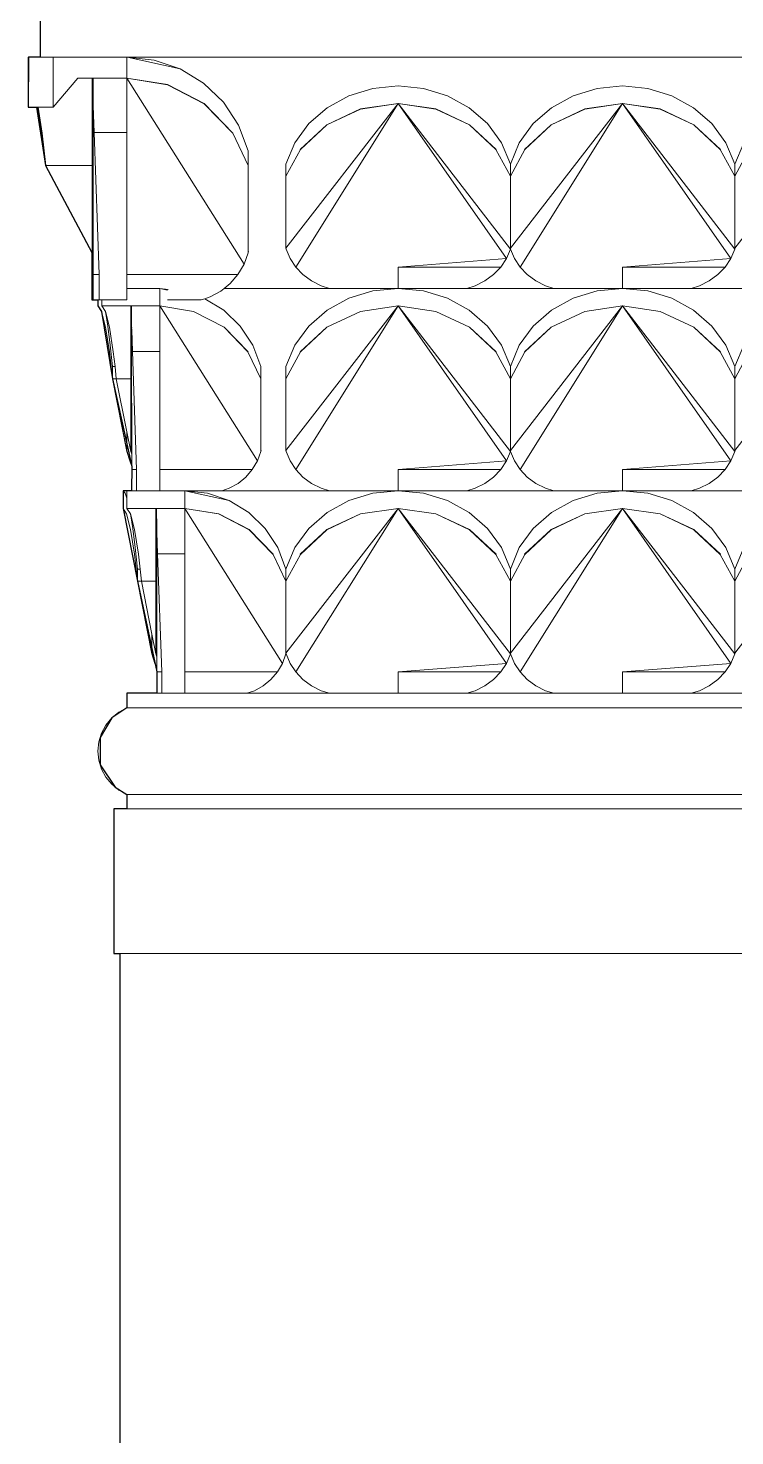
# Model space of a CAD drawing. Header units: millimetres. Extents: x -667 to -468, y -723 to -475.
# Drawn here: x -649.8436 to -649.6482, y -488.1664 to -487.7769 of the extents above; entities that cross this region are included whole.
import ezdxf

# ---------------------------------------------------------------- set-up
doc = ezdxf.new("R2010")
doc.units = ezdxf.units.MM
doc.layers.get('0').update_dxf_attribs({"lineweight": 9})
doc.layers.add('dinding', color=36, linetype='Continuous', lineweight=9)

msp = doc.modelspace()

# ---------------------------------------------------------------- linework, layer by layer
at = {"lineweight": 30}
msp.add_lwpolyline([(-649.84034, -487.76893), (-649.84034, -487.78493), (-649.84357, -487.78493), (-649.84363, -487.79875), (-649.84136, -487.79876), (-649.83883, -487.81491), (-649.82603, -487.839), (-649.82603, -487.85213), (-649.82434, -487.85213), (-649.82434, -487.85379), (-649.82335, -487.85528), (-649.82034, -487.87391), (-649.81501, -487.89822), (-649.81504, -487.90493), (-649.8174, -487.90493), (-649.8174, -487.90979), (-649.8134, -487.92991), (-649.80808, -487.95503), (-649.80808, -487.96093), (-649.81634, -487.96093), (-649.81634, -487.96493), (-649.82054, -487.96775), (-649.82372, -487.97318), (-649.82372, -487.98068), (-649.81956, -487.98692), (-649.81634, -487.98893), (-649.81634, -487.99293), (-649.81992, -487.99293), (-649.81992, -488.03293), (-649.81828, -488.03293), (-649.81828, -491.54493)], dxfattribs=at)
at = {"layer": 'dinding'}
for p, q in [((-649.84034, -487.78493), (-649.84034, -487.76893)), ((-649.84363, -487.78493), (-649.84357, -487.785)), ((-649.84357, -487.78507), (-649.84363, -487.78493)), ((-649.84357, -487.78493), (-649.84363, -487.78493)), ((-649.84363, -487.78493), (-649.84363, -487.79077)), ((-649.84357, -487.785), (-649.84357, -487.78493)), ((-649.84034, -487.78493), (-649.84357, -487.78493)), ((-649.84357, -487.78507), (-649.84357, -487.785)), ((-649.84357, -487.79086), (-649.84357, -487.78507)), ((-649.84034, -487.78493), (-649.83674, -487.78493)), ((-649.83674, -487.79875), (-649.83674, -487.78493)), ((-649.83563, -487.78493), (-649.83674, -487.78493)), ((-649.83557, -487.78493), (-649.83563, -487.78493)), ((-649.83557, -487.78493), (-649.83462, -487.78493)), ((-649.83462, -487.78493), (-649.82571, -487.78493)), ((-649.82571, -487.78493), (-649.82565, -487.78494)), ((-649.82565, -487.78494), (-649.82446, -487.78493)), ((-649.82446, -487.78493), (-649.81655, -487.78493)), ((-649.81655, -487.78493), (-649.81651, -487.78493)), ((-649.8164, -487.78493), (-649.81651, -487.78493)), ((-649.8164, -487.78493), (-649.81637, -487.78493)), ((-649.81637, -487.78493), (-649.81637, -487.79076)), ((-649.81637, -487.78493), (-649.81634, -487.78493)), ((-649.81634, -487.78493), (-649.81634, -487.79077)), ((-649.8163, -487.78494), (-649.81634, -487.78493)), ((-649.48034, -487.78493), (-649.8163, -487.78494)), ((-649.8163, -487.78494), (-649.8088, -487.78574)), ((-649.8016, -487.78818), (-649.8163, -487.78494)), ((-649.8088, -487.78574), (-649.8016, -487.78818)), ((-649.8016, -487.78818), (-649.79511, -487.79214)), ((-649.84363, -487.79077), (-649.84357, -487.79086)), ((-649.84363, -487.79077), (-649.84363, -487.79875)), ((-649.84357, -487.79875), (-649.84357, -487.79086)), ((-649.82994, -487.79076), (-649.83674, -487.79875)), ((-649.82594, -487.79076), (-649.82994, -487.79076)), ((-649.82566, -487.80583), (-649.82594, -487.79076)), ((-649.82594, -487.8149), (-649.82594, -487.79076)), ((-649.82594, -487.79076), (-649.82568, -487.79755)), ((-649.82568, -487.79076), (-649.82594, -487.79076)), ((-649.81637, -487.79076), (-649.82568, -487.79076)), ((-649.82568, -487.79076), (-649.82568, -487.79755)), ((-649.81637, -487.79076), (-649.81636, -487.79951)), ((-649.81634, -487.79077), (-649.8051, -487.79255)), ((-649.81634, -487.79077), (-649.80512, -487.79258)), ((-649.78392, -487.8422), (-649.81634, -487.79077)), ((-649.80512, -487.79258), (-649.79501, -487.79784)), ((-649.8051, -487.79255), (-649.79498, -487.7978)), ((-649.79511, -487.79214), (-649.78964, -487.79742)), ((-649.74831, -487.7936), (-649.74132, -487.79293)), ((-649.74132, -487.79293), (-649.73433, -487.7936)), ((-649.68627, -487.7936), (-649.67929, -487.79293)), ((-649.67929, -487.79293), (-649.6723, -487.7936)), ((-649.76094, -487.79894), (-649.75495, -487.79564)), ((-649.75495, -487.79564), (-649.74831, -487.7936)), ((-649.73433, -487.7936), (-649.72769, -487.79564)), ((-649.72769, -487.79564), (-649.7217, -487.79894)), ((-649.69891, -487.79894), (-649.69292, -487.79564)), ((-649.69292, -487.79564), (-649.68627, -487.7936)), ((-649.6723, -487.7936), (-649.66565, -487.79564)), ((-649.66565, -487.79564), (-649.65966, -487.79894)), ((-649.84363, -487.79875), (-649.84357, -487.79875)), ((-649.84357, -487.79875), (-649.84354, -487.79876)), ((-649.84174, -487.79876), (-649.84354, -487.79876)), ((-649.84099, -487.79876), (-649.84174, -487.79876)), ((-649.84099, -487.79876), (-649.83984, -487.80599)), ((-649.84089, -487.79876), (-649.84099, -487.79876)), ((-649.83674, -487.79875), (-649.84089, -487.79876)), ((-649.84089, -487.79876), (-649.83974, -487.80599)), ((-649.82567, -487.79758), (-649.82568, -487.79755)), ((-649.82567, -487.7981), (-649.82567, -487.79758)), ((-649.82567, -487.7981), (-649.82566, -487.80583)), ((-649.82564, -487.79843), (-649.82539, -487.80582)), ((-649.81633, -487.80583), (-649.81633, -487.79948)), ((-649.79501, -487.79784), (-649.78707, -487.80601)), ((-649.79498, -487.7978), (-649.78705, -487.80599)), ((-649.78964, -487.79742), (-649.78546, -487.80377)), ((-649.74132, -487.79779), (-649.77234, -487.83779)), ((-649.74132, -487.79779), (-649.76964, -487.84303)), ((-649.76599, -487.80334), (-649.76094, -487.79894)), ((-649.76106, -487.80366), (-649.75172, -487.79928)), ((-649.76104, -487.80369), (-649.75171, -487.7993)), ((-649.75172, -487.79928), (-649.74132, -487.79779)), ((-649.75171, -487.7993), (-649.75172, -487.79928)), ((-649.74132, -487.79779), (-649.75171, -487.7993)), ((-649.74132, -487.79779), (-649.73092, -487.79928)), ((-649.74132, -487.79779), (-649.73094, -487.7993)), ((-649.71137, -487.84065), (-649.74132, -487.79779)), ((-649.7103, -487.83806), (-649.74132, -487.79779)), ((-649.73094, -487.7993), (-649.73092, -487.79928)), ((-649.73094, -487.7993), (-649.72161, -487.80369)), ((-649.73092, -487.79928), (-649.72158, -487.80366)), ((-649.7217, -487.79894), (-649.71665, -487.80334)), ((-649.67929, -487.79779), (-649.7103, -487.83779)), ((-649.67929, -487.79779), (-649.70761, -487.84303)), ((-649.70396, -487.80334), (-649.69891, -487.79894)), ((-649.69903, -487.80366), (-649.68969, -487.79928)), ((-649.699, -487.80369), (-649.68967, -487.7993)), ((-649.68969, -487.79928), (-649.67929, -487.79779)), ((-649.68967, -487.7993), (-649.68969, -487.79928)), ((-649.67929, -487.79779), (-649.68967, -487.7993)), ((-649.67929, -487.79779), (-649.66888, -487.79928)), ((-649.67929, -487.79779), (-649.6689, -487.7993)), ((-649.64934, -487.84065), (-649.67929, -487.79779)), ((-649.64827, -487.83806), (-649.67929, -487.79779)), ((-649.6689, -487.7993), (-649.66888, -487.79928)), ((-649.6689, -487.7993), (-649.65957, -487.80369)), ((-649.66888, -487.79928), (-649.65955, -487.80366)), ((-649.65966, -487.79894), (-649.65462, -487.80334)), ((-649.61725, -487.79779), (-649.64827, -487.83779)), ((-649.78546, -487.80377), (-649.78277, -487.81089)), ((-649.76985, -487.80863), (-649.76599, -487.80334)), ((-649.76838, -487.81048), (-649.76106, -487.80366)), ((-649.76836, -487.8105), (-649.76104, -487.80369)), ((-649.76104, -487.80369), (-649.76106, -487.80366)), ((-649.72161, -487.80369), (-649.72158, -487.80366)), ((-649.72161, -487.80369), (-649.71428, -487.8105)), ((-649.72158, -487.80366), (-649.71426, -487.81048)), ((-649.71665, -487.80334), (-649.71279, -487.80863)), ((-649.70782, -487.80863), (-649.70396, -487.80334)), ((-649.70635, -487.81048), (-649.69903, -487.80366)), ((-649.70633, -487.8105), (-649.699, -487.80369)), ((-649.699, -487.80369), (-649.69903, -487.80366)), ((-649.65957, -487.80369), (-649.65955, -487.80366)), ((-649.65957, -487.80369), (-649.65224, -487.8105)), ((-649.65955, -487.80366), (-649.65223, -487.81048)), ((-649.65462, -487.80334), (-649.65076, -487.80863)), ((-649.83984, -487.80599), (-649.83883, -487.81491)), ((-649.83974, -487.80599), (-649.83883, -487.81407)), ((-649.82539, -487.80582), (-649.82566, -487.80583)), ((-649.82566, -487.80583), (-649.82566, -487.83999)), ((-649.82539, -487.80582), (-649.82401, -487.84505)), ((-649.82539, -487.80582), (-649.81633, -487.80583)), ((-649.81633, -487.84505), (-649.81633, -487.80583)), ((-649.78277, -487.81491), (-649.78707, -487.80601)), ((-649.78705, -487.80599), (-649.78277, -487.81491)), ((-649.77234, -487.81456), (-649.76985, -487.80863)), ((-649.71279, -487.80863), (-649.7103, -487.81456)), ((-649.7103, -487.81456), (-649.70782, -487.80863)), ((-649.65076, -487.80863), (-649.64827, -487.81456)), ((-649.64827, -487.81456), (-649.64578, -487.80863)), ((-649.78277, -487.81491), (-649.78277, -487.81089)), ((-649.77234, -487.81791), (-649.76836, -487.8105)), ((-649.76836, -487.8105), (-649.76838, -487.81048)), ((-649.71428, -487.8105), (-649.71426, -487.81048)), ((-649.7103, -487.81791), (-649.71428, -487.8105)), ((-649.7103, -487.81791), (-649.70633, -487.8105)), ((-649.70633, -487.8105), (-649.70635, -487.81048)), ((-649.65224, -487.8105), (-649.65223, -487.81048)), ((-649.64827, -487.81791), (-649.65224, -487.8105)), ((-649.64827, -487.81791), (-649.6443, -487.8105)), ((-649.83883, -487.81491), (-649.83883, -487.81407)), ((-649.83883, -487.81407), (-649.83874, -487.8149)), ((-649.83874, -487.8149), (-649.83883, -487.81491)), ((-649.83883, -487.81491), (-649.82603, -487.83909)), ((-649.82594, -487.8149), (-649.83874, -487.8149)), ((-649.83874, -487.8149), (-649.82603, -487.83891)), ((-649.82594, -487.83908), (-649.82594, -487.8149)), ((-649.78277, -487.81491), (-649.78277, -487.83909)), ((-649.77234, -487.81791), (-649.77234, -487.81456)), ((-649.7103, -487.81791), (-649.7103, -487.81456)), ((-649.64827, -487.81791), (-649.64827, -487.81456)), ((-649.77234, -487.83779), (-649.77234, -487.81791)), ((-649.7103, -487.83779), (-649.7103, -487.81791)), ((-649.64827, -487.83779), (-649.64827, -487.81791)), ((-649.82603, -487.83909), (-649.82603, -487.83891)), ((-649.82603, -487.83891), (-649.82594, -487.83908)), ((-649.82594, -487.83908), (-649.82603, -487.83909)), ((-649.82572, -487.84009), (-649.82603, -487.83909)), ((-649.82566, -487.83999), (-649.82594, -487.83908)), ((-649.78392, -487.8422), (-649.78277, -487.83909)), ((-649.78277, -487.83909), (-649.78271, -487.83876)), ((-649.77228, -487.83806), (-649.77234, -487.83779)), ((-649.77121, -487.84065), (-649.77228, -487.83806)), ((-649.71137, -487.84065), (-649.7103, -487.83806)), ((-649.71025, -487.83806), (-649.7103, -487.83779)), ((-649.7103, -487.83779), (-649.7103, -487.83806)), ((-649.7103, -487.83806), (-649.71028, -487.83793)), ((-649.70917, -487.84065), (-649.71025, -487.83806)), ((-649.64934, -487.84065), (-649.64827, -487.83806)), ((-649.64822, -487.83806), (-649.64827, -487.83779)), ((-649.64827, -487.83779), (-649.64827, -487.83806)), ((-649.64827, -487.83806), (-649.64824, -487.83793)), ((-649.82572, -487.85213), (-649.82572, -487.84009)), ((-649.82566, -487.84029), (-649.82572, -487.84009)), ((-649.82566, -487.83999), (-649.82566, -487.84029)), ((-649.82566, -487.84029), (-649.82566, -487.84505)), ((-649.78392, -487.8422), (-649.78563, -487.84505)), ((-649.76964, -487.84303), (-649.77121, -487.84065)), ((-649.76764, -487.84512), (-649.76964, -487.84303)), ((-649.71137, -487.84065), (-649.7413, -487.84303)), ((-649.7413, -487.84303), (-649.74129, -487.84893)), ((-649.71294, -487.84303), (-649.7413, -487.84303)), ((-649.71494, -487.84512), (-649.71294, -487.84303)), ((-649.71137, -487.84065), (-649.71294, -487.84303)), ((-649.70761, -487.84303), (-649.70917, -487.84065)), ((-649.70561, -487.84512), (-649.70761, -487.84303)), ((-649.64934, -487.84065), (-649.67926, -487.84303)), ((-649.67926, -487.84303), (-649.67926, -487.84893)), ((-649.65091, -487.84303), (-649.67926, -487.84303)), ((-649.65291, -487.84512), (-649.65091, -487.84303)), ((-649.64934, -487.84065), (-649.65091, -487.84303)), ((-649.82566, -487.84505), (-649.82565, -487.85213)), ((-649.82401, -487.84505), (-649.82566, -487.84505)), ((-649.82401, -487.84505), (-649.82402, -487.85213)), ((-649.78563, -487.84505), (-649.81633, -487.84505)), ((-649.81633, -487.84893), (-649.81633, -487.84505)), ((-649.78947, -487.84893), (-649.78779, -487.84757)), ((-649.78779, -487.84757), (-649.78563, -487.84505)), ((-649.76527, -487.84687), (-649.76764, -487.84512)), ((-649.76259, -487.84821), (-649.76527, -487.84687)), ((-649.72, -487.84821), (-649.71732, -487.84687)), ((-649.71732, -487.84687), (-649.71494, -487.84512)), ((-649.70323, -487.84687), (-649.70561, -487.84512)), ((-649.70055, -487.84821), (-649.70323, -487.84687)), ((-649.65797, -487.84821), (-649.65529, -487.84687)), ((-649.65529, -487.84687), (-649.65291, -487.84512)), ((-649.80727, -487.84893), (-649.81633, -487.84893)), ((-649.81633, -487.85213), (-649.81633, -487.84893)), ((-649.80727, -487.84893), (-649.80725, -487.85379)), ((-649.80724, -487.84894), (-649.80727, -487.84893)), ((-649.80724, -487.84894), (-649.8049, -487.84919)), ((-649.80507, -487.84942), (-649.80724, -487.84894)), ((-649.79474, -487.85178), (-649.79327, -487.85127)), ((-649.79327, -487.85127), (-649.79037, -487.84966)), ((-649.79037, -487.84966), (-649.78947, -487.84893)), ((-649.78947, -487.84893), (-649.76035, -487.84893)), ((-649.76035, -487.84893), (-649.76259, -487.84821)), ((-649.76035, -487.84893), (-649.74136, -487.84893)), ((-649.75495, -487.85164), (-649.74831, -487.84961)), ((-649.74831, -487.84961), (-649.74136, -487.84893)), ((-649.74136, -487.84893), (-649.74132, -487.84893)), ((-649.74132, -487.84893), (-649.74129, -487.84893)), ((-649.74129, -487.84893), (-649.73433, -487.84961)), ((-649.74129, -487.84893), (-649.72231, -487.84893)), ((-649.73433, -487.84961), (-649.72769, -487.85164)), ((-649.72231, -487.84893), (-649.72, -487.84821)), ((-649.72231, -487.84893), (-649.69831, -487.84893)), ((-649.69831, -487.84893), (-649.70055, -487.84821)), ((-649.69831, -487.84893), (-649.67933, -487.84893)), ((-649.69292, -487.85164), (-649.68627, -487.84961)), ((-649.68627, -487.84961), (-649.67933, -487.84893)), ((-649.67933, -487.84893), (-649.67929, -487.84893)), ((-649.67929, -487.84893), (-649.67926, -487.84893)), ((-649.67926, -487.84893), (-649.6723, -487.84961)), ((-649.67926, -487.84893), (-649.66028, -487.84893)), ((-649.6723, -487.84961), (-649.66565, -487.85164)), ((-649.66028, -487.84893), (-649.65797, -487.84821)), ((-649.66028, -487.84893), (-649.63628, -487.84893)), ((-649.82565, -487.85213), (-649.82572, -487.85213)), ((-649.82434, -487.85213), (-649.82565, -487.85213)), ((-649.82434, -487.85379), (-649.82434, -487.85213)), ((-649.82402, -487.85213), (-649.82434, -487.85213)), ((-649.82335, -487.85528), (-649.82434, -487.85379)), ((-649.82327, -487.85213), (-649.82402, -487.85213)), ((-649.82226, -487.85966), (-649.82335, -487.85528)), ((-649.82327, -487.85213), (-649.82327, -487.85379)), ((-649.82327, -487.85213), (-649.81633, -487.85213)), ((-649.81525, -487.85379), (-649.82327, -487.85379)), ((-649.82327, -487.85379), (-649.82226, -487.85528)), ((-649.82226, -487.85528), (-649.82117, -487.85966)), ((-649.82163, -487.85934), (-649.82226, -487.85528)), ((-649.81502, -487.86635), (-649.81525, -487.85379)), ((-649.81525, -487.85379), (-649.81503, -487.85947)), ((-649.81525, -487.87391), (-649.81525, -487.85379)), ((-649.81503, -487.85379), (-649.81525, -487.85379)), ((-649.80725, -487.85379), (-649.81503, -487.85379)), ((-649.81503, -487.85379), (-649.81503, -487.85947)), ((-649.80725, -487.85379), (-649.80727, -487.86108)), ((-649.80725, -487.85379), (-649.79788, -487.85528)), ((-649.80725, -487.85379), (-649.7979, -487.8553)), ((-649.78023, -487.89666), (-649.80725, -487.85379)), ((-649.80509, -487.85213), (-649.79577, -487.85213)), ((-649.7979, -487.8553), (-649.78947, -487.85969)), ((-649.79788, -487.85528), (-649.78945, -487.85966)), ((-649.79577, -487.85213), (-649.79474, -487.85178)), ((-649.79474, -487.85178), (-649.78956, -487.85494)), ((-649.78956, -487.85494), (-649.785, -487.85934)), ((-649.74132, -487.85379), (-649.77234, -487.89379)), ((-649.74132, -487.85379), (-649.76964, -487.89903)), ((-649.76599, -487.85934), (-649.76094, -487.85494)), ((-649.76106, -487.85966), (-649.75172, -487.85528)), ((-649.76104, -487.85969), (-649.75171, -487.8553)), ((-649.76094, -487.85494), (-649.75495, -487.85164)), ((-649.75172, -487.85528), (-649.74132, -487.85379)), ((-649.75171, -487.8553), (-649.75172, -487.85528)), ((-649.74132, -487.85379), (-649.75171, -487.8553)), ((-649.74132, -487.85379), (-649.73092, -487.85528)), ((-649.74132, -487.85379), (-649.73094, -487.8553)), ((-649.71137, -487.89666), (-649.74132, -487.85379)), ((-649.7103, -487.89406), (-649.74132, -487.85379)), ((-649.73094, -487.8553), (-649.73092, -487.85528)), ((-649.73094, -487.8553), (-649.72161, -487.85969)), ((-649.73092, -487.85528), (-649.72158, -487.85966)), ((-649.72769, -487.85164), (-649.7217, -487.85494)), ((-649.7217, -487.85494), (-649.71665, -487.85934)), ((-649.67929, -487.85379), (-649.7103, -487.89379)), ((-649.67929, -487.85379), (-649.70761, -487.89903)), ((-649.70396, -487.85934), (-649.69891, -487.85494)), ((-649.69903, -487.85966), (-649.68969, -487.85528)), ((-649.699, -487.85969), (-649.68967, -487.8553)), ((-649.69891, -487.85494), (-649.69292, -487.85164)), ((-649.68969, -487.85528), (-649.67929, -487.85379)), ((-649.68967, -487.8553), (-649.68969, -487.85528)), ((-649.67929, -487.85379), (-649.68967, -487.8553)), ((-649.67929, -487.85379), (-649.66888, -487.85528)), ((-649.67929, -487.85379), (-649.6689, -487.8553)), ((-649.64934, -487.89666), (-649.67929, -487.85379)), ((-649.64827, -487.89406), (-649.67929, -487.85379)), ((-649.6689, -487.8553), (-649.66888, -487.85528)), ((-649.6689, -487.8553), (-649.65957, -487.85969)), ((-649.66888, -487.85528), (-649.65955, -487.85966)), ((-649.66565, -487.85164), (-649.65966, -487.85494)), ((-649.65966, -487.85494), (-649.65462, -487.85934)), ((-649.61725, -487.85379), (-649.64827, -487.89379)), ((-649.82095, -487.86463), (-649.82163, -487.85934)), ((-649.785, -487.85934), (-649.78152, -487.86463)), ((-649.76985, -487.86463), (-649.76599, -487.85934)), ((-649.71665, -487.85934), (-649.71279, -487.86463)), ((-649.70782, -487.86463), (-649.70396, -487.85934)), ((-649.65462, -487.85934), (-649.65076, -487.86463)), ((-649.82118, -487.86648), (-649.82226, -487.85966)), ((-649.82117, -487.85966), (-649.82009, -487.86648)), ((-649.81501, -487.85988), (-649.81503, -487.85947)), ((-649.81503, -487.85991), (-649.81501, -487.85988)), ((-649.81503, -487.86018), (-649.81503, -487.85991)), ((-649.81503, -487.86018), (-649.815, -487.86019)), ((-649.81502, -487.86635), (-649.81501, -487.86038)), ((-649.815, -487.86019), (-649.81501, -487.86034)), ((-649.81501, -487.86038), (-649.81501, -487.86034)), ((-649.81501, -487.86038), (-649.81479, -487.86634)), ((-649.80727, -487.86635), (-649.80724, -487.86106)), ((-649.78947, -487.85969), (-649.78286, -487.8665)), ((-649.78945, -487.85966), (-649.78284, -487.86648)), ((-649.76838, -487.86648), (-649.76106, -487.85966)), ((-649.76836, -487.8665), (-649.76104, -487.85969)), ((-649.76104, -487.85969), (-649.76106, -487.85966)), ((-649.72161, -487.85969), (-649.72158, -487.85966)), ((-649.72161, -487.85969), (-649.71428, -487.8665)), ((-649.72158, -487.85966), (-649.71426, -487.86648)), ((-649.70635, -487.86648), (-649.69903, -487.85966)), ((-649.70633, -487.8665), (-649.699, -487.85969)), ((-649.699, -487.85969), (-649.69903, -487.85966)), ((-649.65957, -487.85969), (-649.65955, -487.85966)), ((-649.65957, -487.85969), (-649.65224, -487.8665)), ((-649.65955, -487.85966), (-649.65223, -487.86648)), ((-649.82034, -487.87391), (-649.82118, -487.86648)), ((-649.82034, -487.87056), (-649.82095, -487.86463)), ((-649.82009, -487.86648), (-649.81962, -487.87056)), ((-649.81479, -487.86634), (-649.81502, -487.86635)), ((-649.81502, -487.86635), (-649.81501, -487.89481)), ((-649.81479, -487.86634), (-649.81364, -487.89903)), ((-649.81479, -487.86634), (-649.80727, -487.86635)), ((-649.80727, -487.86635), (-649.80724, -487.89903)), ((-649.78284, -487.86648), (-649.78286, -487.8665)), ((-649.77927, -487.87391), (-649.78286, -487.8665)), ((-649.78152, -487.86463), (-649.77927, -487.87056)), ((-649.77234, -487.87056), (-649.76985, -487.86463)), ((-649.77234, -487.87391), (-649.76836, -487.8665)), ((-649.76836, -487.8665), (-649.76838, -487.86648)), ((-649.71428, -487.8665), (-649.71426, -487.86648)), ((-649.7103, -487.87391), (-649.71428, -487.8665)), ((-649.71279, -487.86463), (-649.7103, -487.87056)), ((-649.7103, -487.87056), (-649.70782, -487.86463)), ((-649.7103, -487.87391), (-649.70633, -487.8665)), ((-649.70633, -487.8665), (-649.70635, -487.86648)), ((-649.65224, -487.8665), (-649.65223, -487.86648)), ((-649.64827, -487.87391), (-649.65224, -487.8665)), ((-649.65076, -487.86463), (-649.64827, -487.87056)), ((-649.64827, -487.87056), (-649.64578, -487.86463)), ((-649.64827, -487.87391), (-649.6443, -487.8665)), ((-649.82034, -487.87391), (-649.82034, -487.87056)), ((-649.81962, -487.87056), (-649.82034, -487.87056)), ((-649.81962, -487.87056), (-649.81927, -487.87391)), ((-649.77927, -487.87391), (-649.77927, -487.87056)), ((-649.77234, -487.87391), (-649.77234, -487.87056)), ((-649.7103, -487.87391), (-649.7103, -487.87056)), ((-649.64827, -487.87391), (-649.64827, -487.87056)), ((-649.82034, -487.87391), (-649.81634, -487.89406)), ((-649.82034, -487.87391), (-649.81634, -487.89379)), ((-649.81927, -487.87391), (-649.82034, -487.87391)), ((-649.81927, -487.87391), (-649.81634, -487.88857)), ((-649.81634, -487.87391), (-649.81927, -487.87391)), ((-649.81525, -487.87391), (-649.81634, -487.87391)), ((-649.81525, -487.89406), (-649.81525, -487.87391)), ((-649.77927, -487.87391), (-649.77927, -487.89406)), ((-649.77234, -487.89379), (-649.77234, -487.87391)), ((-649.7103, -487.89379), (-649.7103, -487.87391)), ((-649.64827, -487.89379), (-649.64827, -487.87391)), ((-649.81634, -487.8886), (-649.81634, -487.88857)), ((-649.81634, -487.89379), (-649.81634, -487.8886)), ((-649.81634, -487.8886), (-649.81525, -487.89406)), ((-649.81626, -487.89406), (-649.81634, -487.89379)), ((-649.81634, -487.89406), (-649.81634, -487.89379)), ((-649.81554, -487.89666), (-649.81634, -487.89406)), ((-649.81554, -487.89652), (-649.81626, -487.89406)), ((-649.81501, -487.89481), (-649.81525, -487.89406)), ((-649.78023, -487.89666), (-649.77927, -487.89406)), ((-649.77927, -487.89406), (-649.77922, -487.89379)), ((-649.77228, -487.89406), (-649.77234, -487.89379)), ((-649.77121, -487.89665), (-649.77228, -487.89406)), ((-649.71137, -487.89666), (-649.7103, -487.89406)), ((-649.71025, -487.89406), (-649.7103, -487.89379)), ((-649.7103, -487.89379), (-649.7103, -487.89406)), ((-649.7103, -487.89406), (-649.71028, -487.89393)), ((-649.70917, -487.89665), (-649.71025, -487.89406)), ((-649.64934, -487.89666), (-649.64827, -487.89406)), ((-649.64822, -487.89406), (-649.64827, -487.89379)), ((-649.64827, -487.89379), (-649.64827, -487.89406)), ((-649.64827, -487.89406), (-649.64824, -487.89393)), ((-649.81554, -487.89666), (-649.81554, -487.89652)), ((-649.8155, -487.89666), (-649.81554, -487.89652)), ((-649.81554, -487.89666), (-649.81501, -487.89817)), ((-649.81501, -487.89817), (-649.8155, -487.89666)), ((-649.81501, -487.89481), (-649.81501, -487.89817)), ((-649.81501, -487.89817), (-649.81501, -487.89822)), ((-649.81501, -487.89904), (-649.81501, -487.89822)), ((-649.78023, -487.89666), (-649.78165, -487.89903)), ((-649.76964, -487.89903), (-649.77121, -487.89665)), ((-649.71137, -487.89666), (-649.7413, -487.89903)), ((-649.71137, -487.89666), (-649.71294, -487.89903)), ((-649.70761, -487.89903), (-649.70917, -487.89665)), ((-649.64934, -487.89666), (-649.67926, -487.89903)), ((-649.64934, -487.89666), (-649.65091, -487.89903)), ((-649.81364, -487.89903), (-649.81501, -487.89904)), ((-649.81501, -487.89904), (-649.81501, -487.90493)), ((-649.81364, -487.89903), (-649.81364, -487.90494)), ((-649.80725, -487.90493), (-649.80724, -487.89903)), ((-649.78165, -487.89903), (-649.80724, -487.89903)), ((-649.7856, -487.90287), (-649.78346, -487.90113)), ((-649.78346, -487.90113), (-649.78165, -487.89903)), ((-649.76764, -487.90113), (-649.76964, -487.89903)), ((-649.76527, -487.90287), (-649.76764, -487.90113)), ((-649.7413, -487.89903), (-649.74129, -487.90493)), ((-649.71294, -487.89903), (-649.7413, -487.89903)), ((-649.71732, -487.90287), (-649.71494, -487.90113)), ((-649.71494, -487.90113), (-649.71294, -487.89903)), ((-649.70561, -487.90113), (-649.70761, -487.89903)), ((-649.70323, -487.90287), (-649.70561, -487.90113)), ((-649.67926, -487.89903), (-649.67926, -487.90493)), ((-649.65091, -487.89903), (-649.67926, -487.89903)), ((-649.65529, -487.90287), (-649.65291, -487.90113)), ((-649.65291, -487.90113), (-649.65091, -487.89903)), ((-649.81679, -487.90561), (-649.8174, -487.90493)), ((-649.8174, -487.90979), (-649.8174, -487.90493)), ((-649.81634, -487.90493), (-649.8174, -487.90493)), ((-649.81634, -487.90697), (-649.81679, -487.90561)), ((-649.81634, -487.90493), (-649.81501, -487.90493)), ((-649.81634, -487.90493), (-649.81634, -487.90697)), ((-649.81364, -487.90494), (-649.81501, -487.90493)), ((-649.81364, -487.90494), (-649.80725, -487.90493)), ((-649.80725, -487.90493), (-649.80034, -487.90493)), ((-649.80034, -487.90493), (-649.80031, -487.90979)), ((-649.80031, -487.90493), (-649.80034, -487.90493)), ((-649.80031, -487.90493), (-649.79403, -487.90561)), ((-649.78803, -487.90764), (-649.80031, -487.90493)), ((-649.80031, -487.90493), (-649.79011, -487.90493)), ((-649.79403, -487.90561), (-649.78803, -487.90764)), ((-649.79011, -487.90493), (-649.78802, -487.90422)), ((-649.79011, -487.90493), (-649.76028, -487.90493)), ((-649.78802, -487.90422), (-649.7856, -487.90287)), ((-649.76259, -487.90421), (-649.76527, -487.90287)), ((-649.76028, -487.90493), (-649.76259, -487.90421)), ((-649.76028, -487.90493), (-649.74132, -487.90493)), ((-649.75495, -487.90764), (-649.74831, -487.90561)), ((-649.74831, -487.90561), (-649.74132, -487.90493)), ((-649.74132, -487.90493), (-649.74129, -487.90493)), ((-649.74129, -487.90493), (-649.72231, -487.90493)), ((-649.74129, -487.90493), (-649.73433, -487.90561)), ((-649.73433, -487.90561), (-649.72769, -487.90764)), ((-649.72231, -487.90493), (-649.72, -487.90421)), ((-649.72231, -487.90493), (-649.69824, -487.90493)), ((-649.72, -487.90421), (-649.71732, -487.90287)), ((-649.70055, -487.90421), (-649.70323, -487.90287)), ((-649.69824, -487.90493), (-649.70055, -487.90421)), ((-649.69824, -487.90493), (-649.67929, -487.90493)), ((-649.69292, -487.90764), (-649.68627, -487.90561)), ((-649.68627, -487.90561), (-649.67929, -487.90493)), ((-649.67929, -487.90493), (-649.67926, -487.90493)), ((-649.67926, -487.90493), (-649.66028, -487.90493)), ((-649.67926, -487.90493), (-649.6723, -487.90561)), ((-649.6723, -487.90561), (-649.66565, -487.90764)), ((-649.66028, -487.90493), (-649.65797, -487.90421)), ((-649.66028, -487.90493), (-649.63621, -487.90493)), ((-649.65797, -487.90421), (-649.65529, -487.90287)), ((-649.81642, -487.91128), (-649.8174, -487.90979)), ((-649.81634, -487.90697), (-649.81634, -487.90979)), ((-649.80831, -487.90979), (-649.81634, -487.90979)), ((-649.81634, -487.90979), (-649.81533, -487.91128)), ((-649.80809, -487.92234), (-649.80831, -487.90979)), ((-649.80831, -487.90979), (-649.80809, -487.91547)), ((-649.80831, -487.92991), (-649.80831, -487.90979)), ((-649.8081, -487.90979), (-649.80831, -487.90979)), ((-649.80031, -487.90979), (-649.8081, -487.90979)), ((-649.8081, -487.90979), (-649.80809, -487.91547)), ((-649.80031, -487.90979), (-649.80033, -487.91708)), ((-649.80031, -487.90979), (-649.79095, -487.91128)), ((-649.80031, -487.90979), (-649.79096, -487.9113)), ((-649.7733, -487.95266), (-649.80031, -487.90979)), ((-649.78803, -487.90764), (-649.78262, -487.91094)), ((-649.74132, -487.90979), (-649.77234, -487.94979)), ((-649.74132, -487.90979), (-649.76964, -487.95503)), ((-649.76094, -487.91094), (-649.75495, -487.90764)), ((-649.75172, -487.91128), (-649.74132, -487.90979)), ((-649.74132, -487.90979), (-649.75171, -487.9113)), ((-649.74132, -487.90979), (-649.73092, -487.91128)), ((-649.74132, -487.90979), (-649.73094, -487.9113)), ((-649.71137, -487.95266), (-649.74132, -487.90979)), ((-649.7103, -487.95006), (-649.74132, -487.90979)), ((-649.72769, -487.90764), (-649.7217, -487.91094)), ((-649.67929, -487.90979), (-649.7103, -487.94979)), ((-649.67929, -487.90979), (-649.70761, -487.95503)), ((-649.69891, -487.91094), (-649.69292, -487.90764)), ((-649.68969, -487.91128), (-649.67929, -487.90979)), ((-649.67929, -487.90979), (-649.68967, -487.9113)), ((-649.67929, -487.90979), (-649.66888, -487.91128)), ((-649.67929, -487.90979), (-649.6689, -487.9113)), ((-649.64934, -487.95266), (-649.67929, -487.90979)), ((-649.64827, -487.95006), (-649.67929, -487.90979)), ((-649.66565, -487.90764), (-649.65966, -487.91094)), ((-649.61725, -487.90979), (-649.64827, -487.94979)), ((-649.81533, -487.91566), (-649.81642, -487.91128)), ((-649.81533, -487.91128), (-649.81424, -487.91566)), ((-649.81469, -487.91534), (-649.81533, -487.91128)), ((-649.79096, -487.9113), (-649.78254, -487.91569)), ((-649.79095, -487.91128), (-649.78252, -487.91566)), ((-649.78262, -487.91094), (-649.77807, -487.91534)), ((-649.76599, -487.91534), (-649.76094, -487.91094)), ((-649.76106, -487.91566), (-649.75172, -487.91128)), ((-649.76104, -487.91569), (-649.75171, -487.9113)), ((-649.75171, -487.9113), (-649.75172, -487.91128)), ((-649.73094, -487.9113), (-649.73092, -487.91128)), ((-649.73094, -487.9113), (-649.72161, -487.91569)), ((-649.73092, -487.91128), (-649.72158, -487.91566)), ((-649.7217, -487.91094), (-649.71665, -487.91534)), ((-649.70396, -487.91534), (-649.69891, -487.91094)), ((-649.69903, -487.91566), (-649.68969, -487.91128)), ((-649.699, -487.91569), (-649.68967, -487.9113)), ((-649.68967, -487.9113), (-649.68969, -487.91128)), ((-649.6689, -487.9113), (-649.66888, -487.91128)), ((-649.6689, -487.9113), (-649.65957, -487.91569)), ((-649.66888, -487.91128), (-649.65955, -487.91566)), ((-649.65966, -487.91094), (-649.65462, -487.91534)), ((-649.81424, -487.92248), (-649.81533, -487.91566)), ((-649.81401, -487.92063), (-649.81469, -487.91534)), ((-649.81424, -487.91566), (-649.81315, -487.92248)), ((-649.80808, -487.91588), (-649.80809, -487.91547)), ((-649.80809, -487.91591), (-649.80808, -487.91588)), ((-649.80809, -487.91617), (-649.80809, -487.91591)), ((-649.80809, -487.91617), (-649.80807, -487.91618)), ((-649.80809, -487.92234), (-649.80808, -487.91638)), ((-649.80807, -487.91618), (-649.80808, -487.91634)), ((-649.80808, -487.91638), (-649.80808, -487.91634)), ((-649.80808, -487.91638), (-649.80785, -487.92234)), ((-649.80033, -487.92234), (-649.80031, -487.91705)), ((-649.78254, -487.91569), (-649.77592, -487.9225)), ((-649.78252, -487.91566), (-649.77591, -487.92248)), ((-649.77807, -487.91534), (-649.77458, -487.92063)), ((-649.76985, -487.92063), (-649.76599, -487.91534)), ((-649.76838, -487.92248), (-649.76106, -487.91566)), ((-649.76836, -487.9225), (-649.76104, -487.91569)), ((-649.76104, -487.91569), (-649.76106, -487.91566)), ((-649.72161, -487.91569), (-649.72158, -487.91566)), ((-649.72161, -487.91569), (-649.71428, -487.9225)), ((-649.72158, -487.91566), (-649.71426, -487.92248)), ((-649.71665, -487.91534), (-649.71279, -487.92063)), ((-649.70782, -487.92063), (-649.70396, -487.91534)), ((-649.70635, -487.92248), (-649.69903, -487.91566)), ((-649.70633, -487.9225), (-649.699, -487.91569)), ((-649.699, -487.91569), (-649.69903, -487.91566)), ((-649.65957, -487.91569), (-649.65955, -487.91566)), ((-649.65957, -487.91569), (-649.65224, -487.9225)), ((-649.65955, -487.91566), (-649.65223, -487.92248)), ((-649.65462, -487.91534), (-649.65076, -487.92063)), ((-649.8134, -487.92656), (-649.81401, -487.92063)), ((-649.77458, -487.92063), (-649.77234, -487.92656)), ((-649.77234, -487.92656), (-649.76985, -487.92063)), ((-649.71279, -487.92063), (-649.7103, -487.92656)), ((-649.7103, -487.92656), (-649.70782, -487.92063)), ((-649.65076, -487.92063), (-649.64827, -487.92656)), ((-649.64827, -487.92656), (-649.64578, -487.92063)), ((-649.8134, -487.92991), (-649.81424, -487.92248)), ((-649.81315, -487.92248), (-649.81269, -487.92656)), ((-649.80785, -487.92234), (-649.80809, -487.92234)), ((-649.80809, -487.92234), (-649.80808, -487.95081)), ((-649.80785, -487.92234), (-649.80671, -487.95503)), ((-649.80785, -487.92234), (-649.80033, -487.92234)), ((-649.80033, -487.92234), (-649.80031, -487.95503)), ((-649.77591, -487.92248), (-649.77592, -487.9225)), ((-649.77234, -487.92991), (-649.77592, -487.9225)), ((-649.77234, -487.92991), (-649.76836, -487.9225)), ((-649.76836, -487.9225), (-649.76838, -487.92248)), ((-649.71428, -487.9225), (-649.71426, -487.92248)), ((-649.7103, -487.92991), (-649.71428, -487.9225)), ((-649.7103, -487.92991), (-649.70633, -487.9225)), ((-649.70633, -487.9225), (-649.70635, -487.92248)), ((-649.65224, -487.9225), (-649.65223, -487.92248)), ((-649.64827, -487.92991), (-649.65224, -487.9225)), ((-649.64827, -487.92991), (-649.6443, -487.9225)), ((-649.8134, -487.92991), (-649.8134, -487.92656)), ((-649.81269, -487.92656), (-649.8134, -487.92656)), ((-649.81269, -487.92656), (-649.81231, -487.92991)), ((-649.77234, -487.92991), (-649.77234, -487.92656)), ((-649.7103, -487.92991), (-649.7103, -487.92656)), ((-649.64827, -487.92991), (-649.64827, -487.92656)), ((-649.8134, -487.92991), (-649.8094, -487.95006)), ((-649.8134, -487.92991), (-649.8094, -487.94979)), ((-649.81231, -487.92991), (-649.8134, -487.92991)), ((-649.81231, -487.92991), (-649.8094, -487.94457)), ((-649.80831, -487.92991), (-649.81231, -487.92991)), ((-649.80831, -487.95006), (-649.80831, -487.92991)), ((-649.77234, -487.94979), (-649.77234, -487.92991)), ((-649.7103, -487.94979), (-649.7103, -487.92991)), ((-649.64827, -487.94979), (-649.64827, -487.92991)), ((-649.8094, -487.94979), (-649.8094, -487.94457)), ((-649.8094, -487.94457), (-649.80831, -487.95006)), ((-649.80933, -487.95006), (-649.8094, -487.94979)), ((-649.8094, -487.95006), (-649.8094, -487.94979)), ((-649.8086, -487.95265), (-649.8094, -487.95006)), ((-649.80861, -487.95252), (-649.80933, -487.95006)), ((-649.8086, -487.95265), (-649.80861, -487.95252)), ((-649.80856, -487.95265), (-649.80861, -487.95252)), ((-649.8086, -487.95265), (-649.80808, -487.95417)), ((-649.80808, -487.95417), (-649.80856, -487.95265)), ((-649.80808, -487.95081), (-649.80831, -487.95006)), ((-649.80808, -487.95081), (-649.80808, -487.95417)), ((-649.7733, -487.95266), (-649.77472, -487.95503)), ((-649.7733, -487.95266), (-649.77234, -487.95006)), ((-649.77228, -487.95006), (-649.77234, -487.94979)), ((-649.77234, -487.94979), (-649.77234, -487.95006)), ((-649.77234, -487.95006), (-649.77231, -487.94992)), ((-649.77121, -487.95265), (-649.77228, -487.95006)), ((-649.76964, -487.95503), (-649.77121, -487.95265)), ((-649.71137, -487.95266), (-649.7413, -487.95503)), ((-649.71137, -487.95266), (-649.71294, -487.95503)), ((-649.71137, -487.95266), (-649.7103, -487.95006)), ((-649.71025, -487.95006), (-649.7103, -487.94979)), ((-649.7103, -487.94979), (-649.7103, -487.95006)), ((-649.7103, -487.95006), (-649.71028, -487.94993)), ((-649.70917, -487.95265), (-649.71025, -487.95006)), ((-649.70761, -487.95503), (-649.70917, -487.95265)), ((-649.64934, -487.95266), (-649.67926, -487.95503)), ((-649.64934, -487.95266), (-649.65091, -487.95503)), ((-649.64934, -487.95266), (-649.64827, -487.95006)), ((-649.64822, -487.95006), (-649.64827, -487.94979)), ((-649.64827, -487.94979), (-649.64827, -487.95006)), ((-649.64827, -487.95006), (-649.64824, -487.94993)), ((-649.80808, -487.95417), (-649.80807, -487.95422)), ((-649.80808, -487.95503), (-649.80807, -487.95422)), ((-649.80808, -487.95503), (-649.80808, -487.96093)), ((-649.80671, -487.95503), (-649.80808, -487.95503)), ((-649.80671, -487.95503), (-649.80671, -487.96093)), ((-649.77472, -487.95503), (-649.80031, -487.95503)), ((-649.80031, -487.96093), (-649.80031, -487.95503)), ((-649.77652, -487.95713), (-649.77472, -487.95503)), ((-649.76764, -487.95713), (-649.76964, -487.95503)), ((-649.7413, -487.95503), (-649.74129, -487.96093)), ((-649.71294, -487.95503), (-649.7413, -487.95503)), ((-649.71494, -487.95713), (-649.71294, -487.95503)), ((-649.70561, -487.95713), (-649.70761, -487.95503)), ((-649.67926, -487.95503), (-649.67926, -487.96093)), ((-649.65091, -487.95503), (-649.67926, -487.95503)), ((-649.65291, -487.95713), (-649.65091, -487.95503)), ((-649.78317, -487.96093), (-649.78109, -487.96021)), ((-649.78109, -487.96021), (-649.77867, -487.95887)), ((-649.77867, -487.95887), (-649.77652, -487.95713)), ((-649.76527, -487.95887), (-649.76764, -487.95713)), ((-649.76259, -487.96021), (-649.76527, -487.95887)), ((-649.76028, -487.96093), (-649.76259, -487.96021)), ((-649.72231, -487.96093), (-649.72, -487.96021)), ((-649.72, -487.96021), (-649.71732, -487.95887)), ((-649.71732, -487.95887), (-649.71494, -487.95713)), ((-649.70323, -487.95887), (-649.70561, -487.95713)), ((-649.70055, -487.96021), (-649.70323, -487.95887)), ((-649.69824, -487.96093), (-649.70055, -487.96021)), ((-649.66028, -487.96093), (-649.65797, -487.96021)), ((-649.65797, -487.96021), (-649.65529, -487.95887)), ((-649.65529, -487.95887), (-649.65291, -487.95713)), ((-649.81634, -487.96493), (-649.81634, -487.96093)), ((-649.81634, -487.96093), (-649.80808, -487.96093)), ((-649.8078, -487.96093), (-649.80808, -487.96093)), ((-649.80673, -487.96093), (-649.8078, -487.96093)), ((-649.80671, -487.96093), (-649.80673, -487.96093)), ((-649.80034, -487.96093), (-649.80671, -487.96093)), ((-649.80034, -487.96093), (-649.80031, -487.96093)), ((-649.80031, -487.96093), (-649.78317, -487.96093)), ((-649.78317, -487.96093), (-649.76028, -487.96093)), ((-649.76028, -487.96093), (-649.74129, -487.96093)), ((-649.74129, -487.96093), (-649.72231, -487.96093)), ((-649.72231, -487.96093), (-649.69824, -487.96093)), ((-649.69824, -487.96093), (-649.67926, -487.96093)), ((-649.67926, -487.96093), (-649.66028, -487.96093)), ((-649.66028, -487.96093), (-649.63621, -487.96093)), ((-649.82215, -487.96972), (-649.82054, -487.96775)), ((-649.82054, -487.96775), (-649.81858, -487.96613)), ((-649.81858, -487.96613), (-649.81634, -487.96493)), ((-649.48024, -487.96493), (-649.81634, -487.96493)), ((-649.82409, -487.9744), (-649.82335, -487.97196)), ((-649.82335, -487.97196), (-649.82215, -487.96972)), ((-649.82434, -487.97693), (-649.82409, -487.9744)), ((-649.82409, -487.97946), (-649.82434, -487.97693)), ((-649.82335, -487.9819), (-649.82409, -487.97946)), ((-649.82215, -487.98414), (-649.82335, -487.9819)), ((-649.82054, -487.98611), (-649.82215, -487.98414)), ((-649.81858, -487.98773), (-649.82054, -487.98611)), ((-649.81634, -487.98893), (-649.81858, -487.98773)), ((-649.48024, -487.98893), (-649.81634, -487.98893)), ((-649.81634, -487.99293), (-649.81634, -487.98893)), ((-649.81992, -487.99293), (-649.81992, -488.03293)), ((-649.81992, -487.99293), (-649.81634, -487.99293)), ((-649.81634, -487.99293), (-649.48249, -487.99293)), ((-649.81828, -488.03293), (-649.81992, -488.03293)), ((-649.81828, -490.24493), (-649.81828, -488.03293)), ((-649.48249, -488.03293), (-649.81828, -488.03293))]:
    msp.add_line(p, q, dxfattribs=at)

doc.saveas('drawing.dxf')
